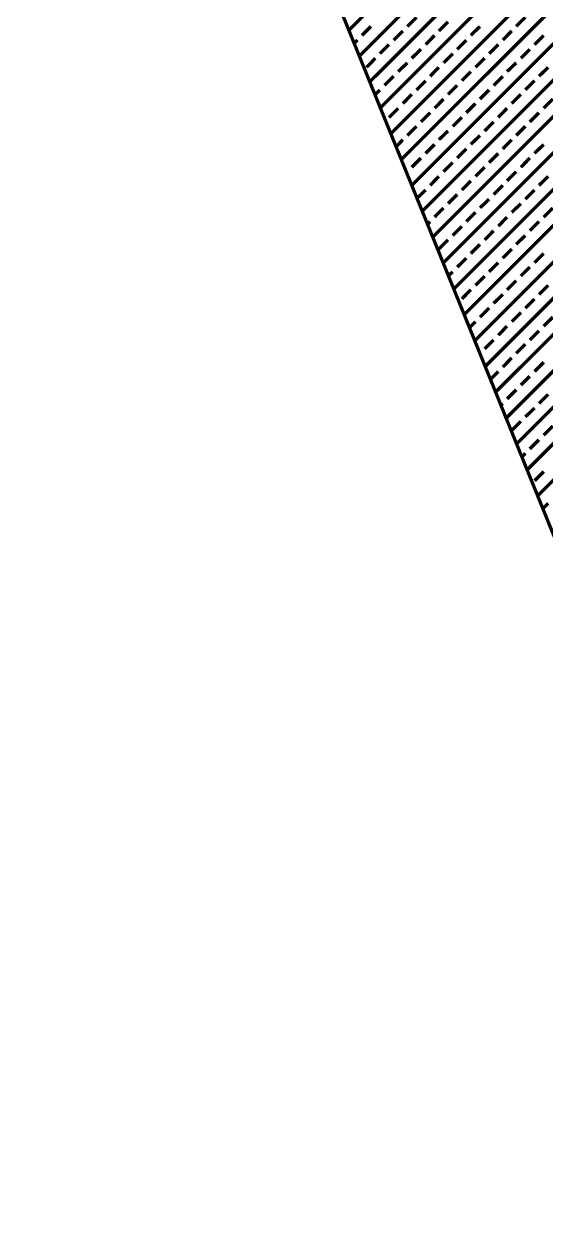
# Model space of a CAD drawing. Extents: x 2 to 176, y -19 to 159.
# Drawn here: x 113.923 to 114.516, y 118.625 to 119.993 of the extents above; entities that cross this region are included whole.
import ezdxf

# ---------------------------------------------------------------- set-up
doc = ezdxf.new("R2010")
doc.units = 0
doc.layers.add('BG_SILKSCREEN_TOP', color=7, linetype='CONTINUOUS')

msp = doc.modelspace()

# ---------------------------------------------------------------- linework, layer by layer
at = {"layer": 'BG_SILKSCREEN_TOP', "const_width": 0.00381}
for points in [[(113.925096, 120.891554), (115.144804, 117.883178)], [(114.29238, 119.986044), (115.037362, 120.731534)], [(114.304318, 119.956834), (115.048538, 120.701054)], [(114.316002, 119.92737), (115.059714, 120.670574)], [(114.32794, 119.897906), (115.070636, 120.640602)], [(114.340132, 119.868696), (115.081812, 120.610376)], [(114.35207, 119.839232), (115.092988, 120.579896)], [(114.363754, 119.809768), (115.103656, 120.549924)], [(114.375692, 119.780304), (115.114832, 120.519444)], [(114.38763, 119.751094), (115.126008, 120.489218)], [(114.399314, 119.721376), (115.137184, 120.459246)], [(114.41176, 119.692166), (115.148106, 120.428766)], [(114.423444, 119.662956), (115.159028, 120.398286)], [(114.435382, 119.633238), (115.16995, 120.368314)], [(114.44732, 119.604028), (115.181126, 120.338088)], [(114.459004, 119.574818), (115.192302, 120.307608)], [(114.470942, 119.5451), (115.203478, 120.277636)], [(114.48288, 119.51589), (115.214146, 120.247156)], [(114.495072, 119.48668), (115.225322, 120.21693)], [(114.506756, 119.456962), (115.236244, 120.186958)], [(114.358674, 119.990362), (114.369088, 120.000776)], [(114.482372, 119.990362), (114.492786, 120.000776)], [(114.307112, 119.980202), (114.317272, 119.990362)], [(114.394488, 119.985282), (114.404902, 119.995696)], [(114.43081, 119.980202), (114.441224, 119.990362)], [(114.298222, 119.971312), (114.302032, 119.974868)], [(114.34318, 119.974868), (114.353594, 119.985282)], [(114.379502, 119.969788), (114.389662, 119.980202)], [(114.415316, 119.964454), (114.42573, 119.974868)], [(114.467132, 119.974868), (114.477292, 119.985282)], [(114.5032, 119.969788), (114.513614, 119.980202)], [(114.327432, 119.959374), (114.337846, 119.969788)], [(114.363754, 119.954294), (114.374168, 119.964454)], [(114.399822, 119.94896), (114.410236, 119.959374)], [(114.451638, 119.959374), (114.462052, 119.969788)], [(114.487706, 119.954294), (114.497866, 119.964454)], [(114.312446, 119.94388), (114.322352, 119.954294)], [(114.34826, 119.939054), (114.358674, 119.94896)], [(114.436144, 119.94388), (114.446558, 119.954294)], [(114.471958, 119.939054), (114.482372, 119.94896)], [(114.332766, 119.923306), (114.34318, 119.93372)], [(114.384582, 119.93372), (114.394488, 119.94388)], [(114.42065, 119.92864), (114.43081, 119.939054)], [(114.456718, 119.923306), (114.467132, 119.93372)], [(114.50828, 119.93372), (114.518694, 119.94388)], [(114.369088, 119.918226), (114.379502, 119.92864)], [(114.404902, 119.913146), (114.415316, 119.923306)], [(114.492786, 119.918226), (114.5032, 119.92864)], [(114.322098, 119.912638), (114.327432, 119.918226)], [(114.353594, 119.902732), (114.363754, 119.913146)], [(114.389662, 119.897398), (114.399822, 119.907812)], [(114.441224, 119.907812), (114.451638, 119.918226)], [(114.477292, 119.902732), (114.487706, 119.913146)], [(114.513614, 119.897398), (114.524028, 119.907812)], [(114.337846, 119.886984), (114.34826, 119.897398)], [(114.374168, 119.881904), (114.384582, 119.892318)], [(114.42573, 119.892318), (114.436144, 119.902732)], [(114.462052, 119.886984), (114.471958, 119.897398)], [(114.497866, 119.881904), (114.50828, 119.892318)], [(114.410236, 119.876824), (114.42065, 119.886984)], [(114.446558, 119.87149), (114.456718, 119.881904)], [(114.358674, 119.86641), (114.369088, 119.876824)], [(114.394488, 119.861584), (114.404902, 119.87149)], [(114.43081, 119.85625), (114.441224, 119.86641)], [(114.482372, 119.86641), (114.492786, 119.876824)], [(114.345974, 119.85371), (114.353594, 119.861584)], [(114.379502, 119.84609), (114.389662, 119.85625)], [(114.415316, 119.840756), (114.42573, 119.85117)], [(114.467132, 119.85117), (114.477292, 119.861584)], [(114.5032, 119.84609), (114.513614, 119.85625)], [(114.363754, 119.830342), (114.374168, 119.840756)], [(114.451638, 119.835676), (114.462052, 119.84609)], [(114.487706, 119.830342), (114.497866, 119.840756)], [(114.399822, 119.825262), (114.410236, 119.835676)], [(114.436144, 119.819928), (114.446558, 119.830342)], [(114.471958, 119.814848), (114.482372, 119.825262)], [(114.384582, 119.809768), (114.394488, 119.819928)], [(114.42065, 119.804434), (114.43081, 119.814848)], [(114.456718, 119.799354), (114.467132, 119.809768)], [(114.50828, 119.809768), (114.518694, 119.819928)], [(114.36985, 119.79529), (114.379502, 119.804434)], [(114.404902, 119.78894), (114.415316, 119.799354)], [(114.492786, 119.79402), (114.5032, 119.804434)], [(114.389662, 119.7737), (114.399822, 119.784114)], [(114.441224, 119.784114), (114.451638, 119.79402)], [(114.477292, 119.779034), (114.487706, 119.78894)], [(114.513614, 119.7737), (114.524028, 119.784114)], [(114.381534, 119.765572), (114.384582, 119.76862)], [(114.42573, 119.76862), (114.436144, 119.779034)], [(114.462052, 119.763286), (114.471958, 119.7737)], [(114.497866, 119.758206), (114.50828, 119.76862)], [(114.410236, 119.752872), (114.42065, 119.763286)], [(114.446558, 119.747792), (114.456718, 119.758206)], [(114.394488, 119.737378), (114.404902, 119.747792)], [(114.43081, 119.732298), (114.441224, 119.742712)], [(114.482372, 119.742712), (114.492786, 119.752872)], [(114.415316, 119.716804), (114.42573, 119.726964)], [(114.467132, 119.726964), (114.477292, 119.737378)], [(114.5032, 119.721884), (114.513614, 119.732298)], [(114.451638, 119.71147), (114.462052, 119.721884)], [(114.487706, 119.706644), (114.497866, 119.716804)], [(114.40541, 119.707152), (114.410236, 119.71147)], [(114.436144, 119.69623), (114.446558, 119.706644)], [(114.471958, 119.69115), (114.482372, 119.701564)], [(114.42065, 119.680736), (114.43081, 119.69115)], [(114.456718, 119.675656), (114.467132, 119.685816)], [(114.50828, 119.685816), (114.518694, 119.69623)], [(114.492786, 119.670322), (114.5032, 119.680736)], [(114.441224, 119.659908), (114.451638, 119.670322)], [(114.477292, 119.654828), (114.487706, 119.665242)], [(114.513614, 119.649748), (114.524028, 119.659908)], [(114.42954, 119.648224), (114.436144, 119.654828)], [(114.462052, 119.639334), (114.471958, 119.649748)], [(114.446558, 119.624094), (114.456718, 119.634)], [(114.497866, 119.634), (114.50828, 119.644414)], [(114.482372, 119.61876), (114.492786, 119.629174)], [(114.467132, 119.603266), (114.477292, 119.61368)], [(114.5032, 119.598186), (114.513614, 119.6086)], [(114.453162, 119.589296), (114.462052, 119.598186)], [(114.487706, 119.582692), (114.497866, 119.592852)], [(114.471958, 119.566944), (114.482372, 119.577358)], [(114.50828, 119.561864), (114.518694, 119.572278)], [(114.4651, 119.560086), (114.467132, 119.561864)], [(114.492786, 119.546624), (114.5032, 119.55653)], [(114.477292, 119.53113), (114.487706, 119.541544)], [(114.513614, 119.525796), (114.524028, 119.53621)], [(114.497866, 119.510302), (114.50828, 119.520716)], [(114.488976, 119.501158), (114.492786, 119.505222)], [(114.5032, 119.47398), (114.513614, 119.484394)], [(114.512852, 119.442484), (114.518694, 119.448326)]]:
    msp.add_lwpolyline(points, dxfattribs=at)

doc.saveas('drawing.dxf')
